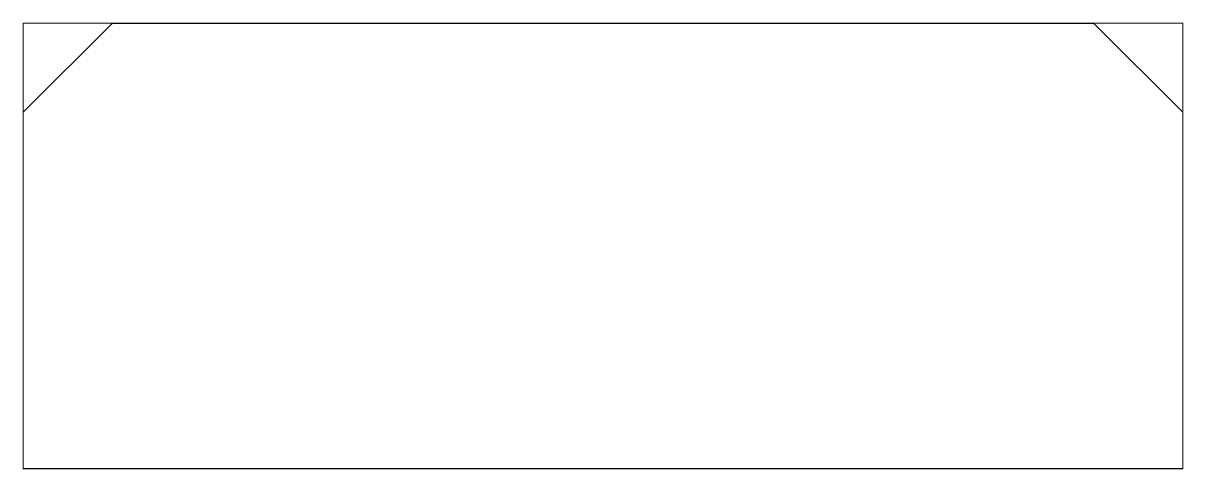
# Paper-space layout 'Layout1' of a CAD drawing. Header units: millimetres. Extents: x 0 to 257, y 48 to 147.
# The model-space entities are those that its viewports show. They can reach past a viewport. Long polylines and large blocks are cut down to what shows.
import ezdxf

# ---------------------------------------------------------------- set-up
doc = ezdxf.new("R2010")
doc.units = ezdxf.units.MM
doc.header["$LTSCALE"] = 10
doc.layers.add('MEMBERS', color=5, linetype='Continuous')

msp = doc.modelspace()

# ---------------------------------------------------------------- linework, layer by layer
at = {"layer": 'MEMBERS', "color": 3, "linetype": 'Continuous'}
for p, q in [((0, 15), (10, 25)), ((10, 25), (120, 25)), ((120, 25), (130, 15)), ((0, -25), (0, 15)), ((130, 15), (130, -25)), ((130, -25), (0, -25))]:
    msp.add_line(p, q, dxfattribs=at)

psp = doc.layouts.get("Layout1")

# ---------------------------------------------------------------- viewports
at = {"layer": '0'}
psp.add_viewport(center=(128.5, 97.5), size=(257, 98.8478), view_center_point=(65, 0), view_height=50, dxfattribs=at)

doc.saveas('drawing.dxf')
